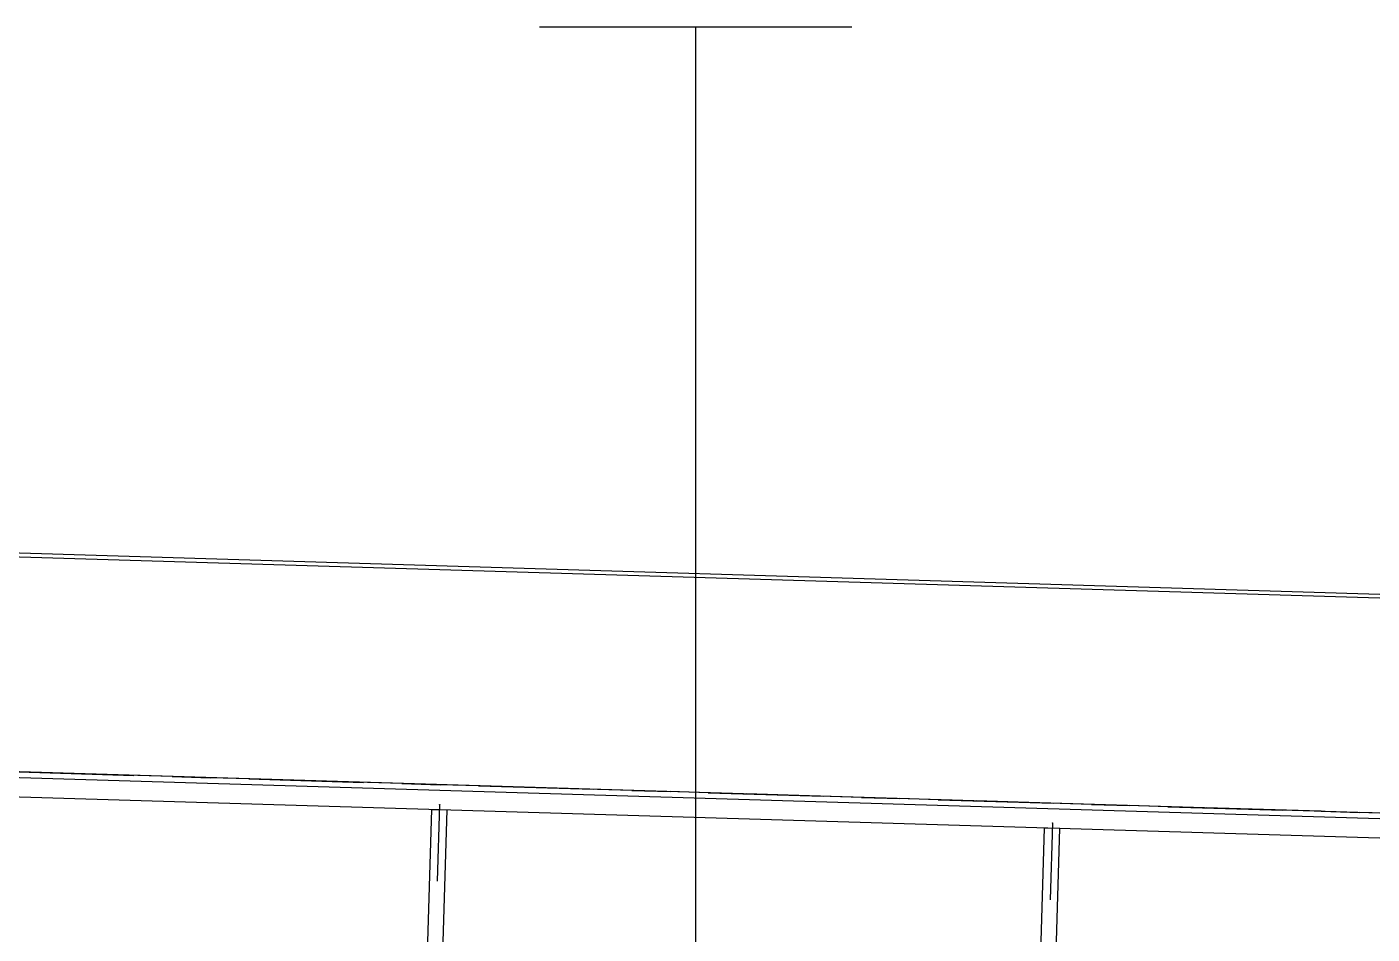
# Model space of a CAD drawing. Header units: millimetres. Extents: x 2368 to 8313, y 7493 to 11698.
# Drawn here: x 5527.13 to 5562.24, y 11472.08 to 11495.74 of the extents above; entities that cross this region are included whole.
import ezdxf

# ---------------------------------------------------------------- set-up
doc = ezdxf.new("R2010")
doc.units = ezdxf.units.MM
for name, pattern in [('CENTER', [50.8, 31.75, -6.35, 6.35, -6.35]), ('XKITLINE00', [0]), ('XKITLINE03', [6, 3, -1, 1, -1])]:
    doc.linetypes.add(name, pattern=pattern)

msp = doc.modelspace()

# ---------------------------------------------------------------- linework, layer by layer
at = {"color": 3, "linetype": 'XKITLINE00'}
msp.add_line((5540.5143, 11495.735), (5548.6621, 11495.735), dxfattribs=at)
at = {"color": 6, "linetype": 'CENTER'}
msp.add_line((5544.5882, 10907.5139), (5544.5882, 11495.735), dxfattribs=at)
at = {"color": 8, "linetype": 'XKITLINE00'}
for p, q in [((5591.068, 11480.0713), (5257.2202, 11490.151)), ((5591.065, 11479.9714), (5257.2172, 11490.051)), ((5590.896, 11474.3739), (5257.0481, 11484.4536)), ((5590.8915, 11474.2254), (5257.0437, 11484.3051)), ((5590.8763, 11473.7208), (5257.0284, 11483.8005)), ((5537.5778, 11471.2635), (5537.7005, 11475.3265)), ((5538.1002, 11475.31), (5537.7004, 11475.3221)), ((5537.9777, 11471.2514), (5538.1003, 11475.3144)), ((5553.5706, 11470.7806), (5553.6932, 11474.8436)), ((5554.0929, 11474.8271), (5553.6931, 11474.8392)), ((5553.9704, 11470.7686), (5554.093, 11474.8316))]:
    msp.add_line(p, q, dxfattribs=at)
at = {"color": 8, "linetype": 'XKITLINE03'}
for p, q in [((5257.0481, 11484.4536), (5590.8959, 11474.3739)), ((5590.896, 11474.3739), (5257.0482, 11484.4536)), ((5537.9044, 11475.4536), (5537.844, 11473.455)), ((5537.9044, 11475.4536), (5537.8441, 11473.4541)), ((5553.8971, 11474.9708), (5553.8367, 11472.9721)), ((5553.8972, 11474.9708), (5553.8368, 11472.9712))]:
    msp.add_line(p, q, dxfattribs=at)
at = {"color": 8, "linetype": 'XKITLINE00'}
for centre in [(5537.9044, 11475.4536), (5537.9044, 11475.4536), (5553.8971, 11474.9708), (5553.8972, 11474.9708)]:
    msp.add_circle(centre, 0.004, dxfattribs=at)

doc.saveas('drawing.dxf')
